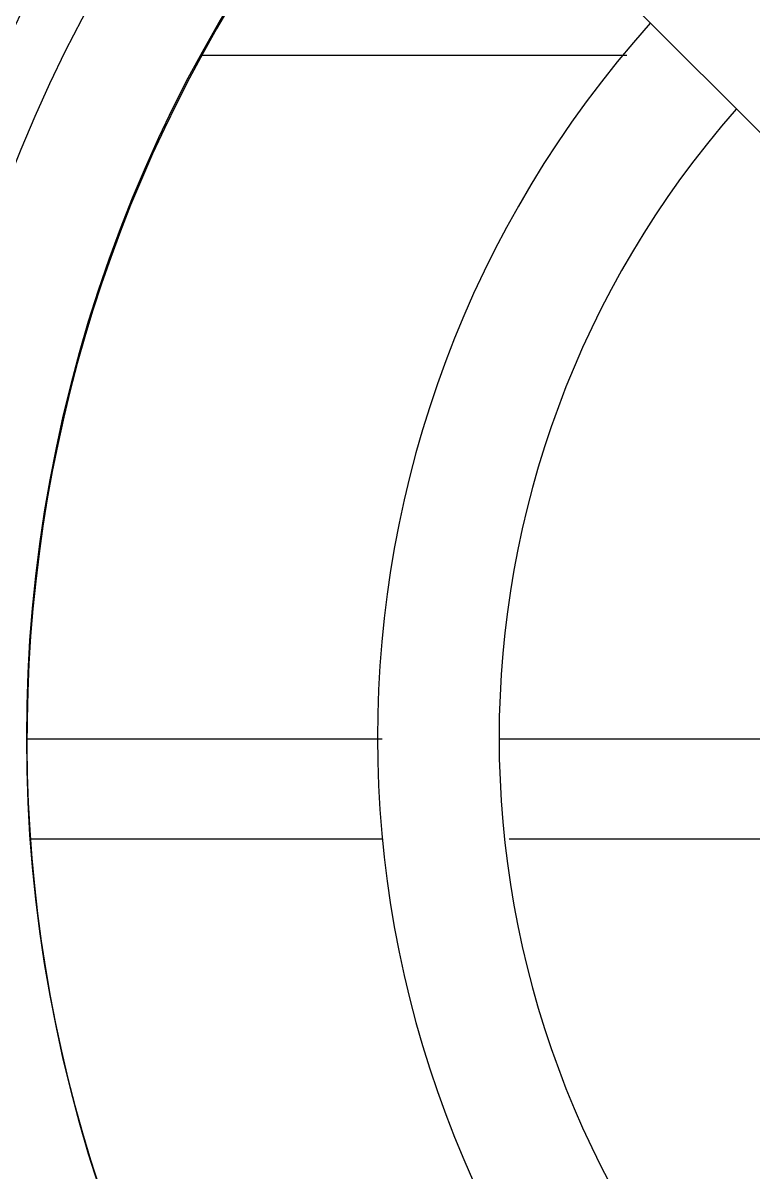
# Model space of a CAD drawing. Header units: millimetres. Extents: x 0 to 141, y -1 to 90.
# Drawn here: x 8.175 to 9.256, y 38.057 to 39.759 of the extents above; entities that cross this region are included whole.
import ezdxf

# ---------------------------------------------------------------- set-up
doc = ezdxf.new("R2010")
doc.units = ezdxf.units.MM

msp = doc.modelspace()

# ---------------------------------------------------------------- linework, layer by layer
for p, q in [((5.3829, 43.4798), (9.5193, 39.3435)), ((8.44, 39.7111), (9.0694, 39.7111)), ((8.1808, 38.6981), (8.7068, 38.6981)), ((8.8802, 38.6981), (9.4049, 38.6981)), ((8.186, 38.55), (8.7074, 38.55)), ((8.8948, 38.55), (9.417, 38.55))]:
    msp.add_line(p, q)
for centre, radius, start, end in [((10.29, 38.7), 2.81, 136.8427, 223.1573), ((10.318, 38.6981), 2.4, 137.6053, 171.2334), ((10.29, 38.7), 2.29, 137.2522, 222.7478), ((10.29, 38.7), 2.11, 137.447, 222.553), ((10.29, 38.6981), 2.1092, 137.4094, 209.8606), ((10.29, 38.7), 1.59, 138.2569, 221.7431), ((10.29, 38.7), 1.41, 138.6808, 221.3192)]:
    msp.add_arc(centre, radius, start, end)

doc.saveas('drawing.dxf')
